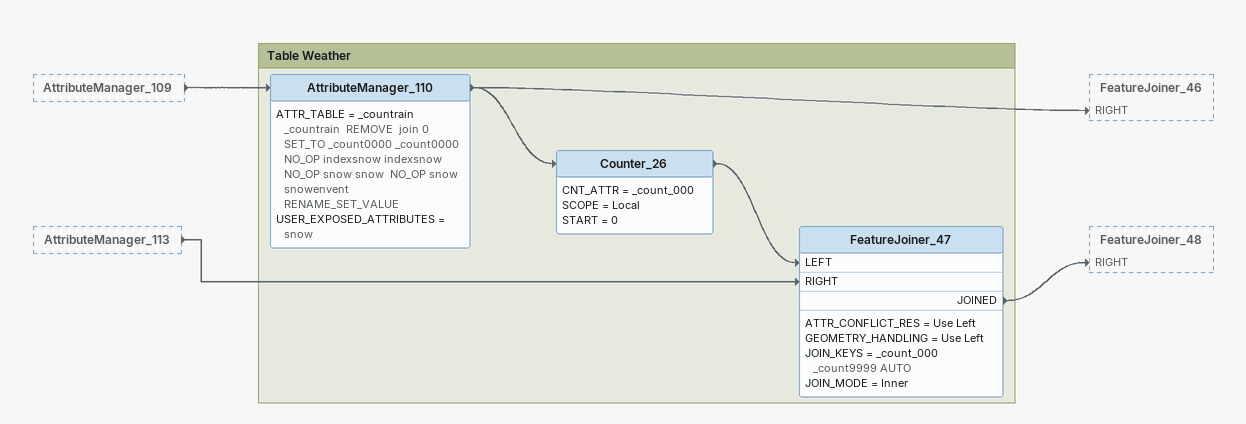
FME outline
AttributeManager_109 [outside]
    -> AttributeManager_110
AttributeManager_113 [outside]
    -> FeatureJoiner_47 [RIGHT]

Bookmark: Table Weather
AttributeManager_110
    ATTR_TABLE = _countrain _countrain  REMOVE  join 0 SET_TO _count0000 _count0000  NO_OP indexsnow indexsnow  NO_OP snow snow  NO_OP snow snowenvent  RENAME_SET_VALUE
    USER_EXPOSED_ATTRIBUTES = snow
    -> FeatureJoiner_46 [RIGHT]
    -> Counter_26
Counter_26
    CNT_ATTR = _count_000
    SCOPE = Local
    START = 0
    -> FeatureJoiner_47 [LEFT]
FeatureJoiner_47
    ATTR_CONFLICT_RES = Use Left
    GEOMETRY_HANDLING = Use Left
    JOIN_KEYS = _count_000 _count9999 AUTO
    JOIN_MODE = Inner
    JOINED -> FeatureJoiner_48 [RIGHT]
